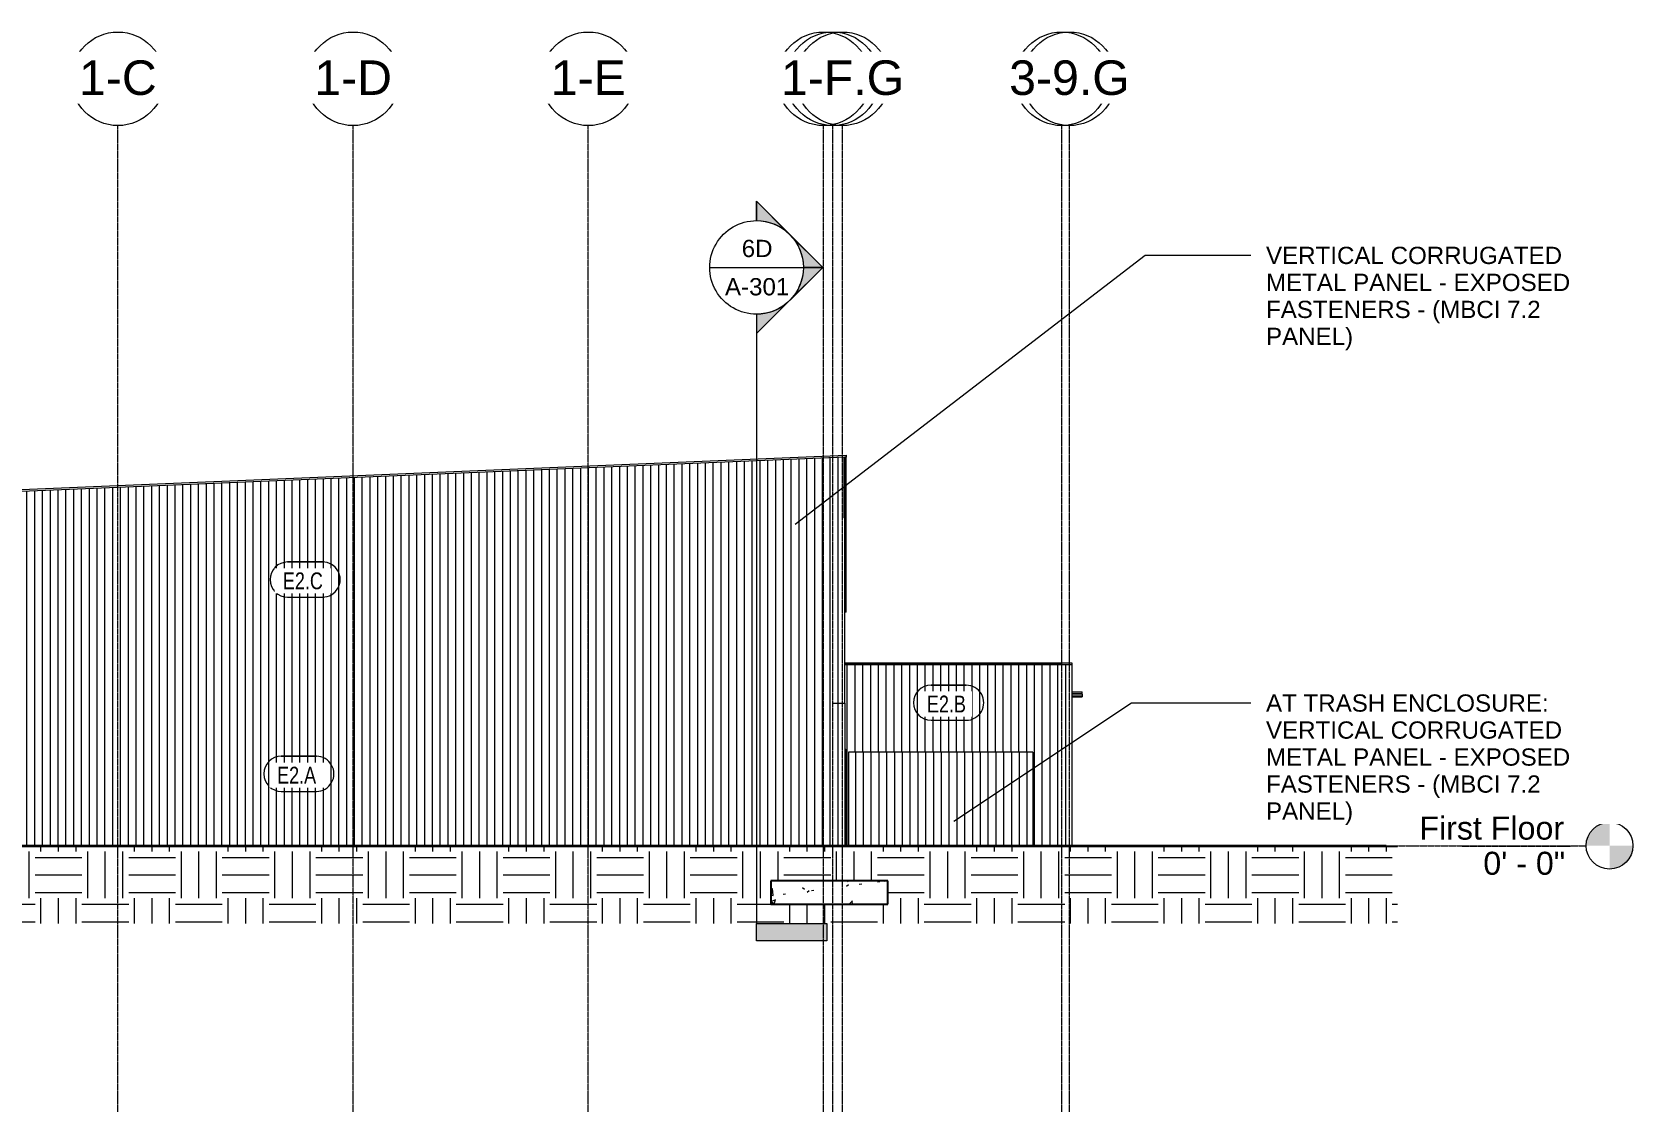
# Model space of a CAD drawing. Header units: inches. Extents: x 20230 to 40520, y -638 to 835.
# Drawn here: x 32237 to 33879, y -273 to 835 of the extents above; entities that cross this region are included whole.
import ezdxf

# ---------------------------------------------------------------- set-up
doc = ezdxf.new("R2010")
doc.units = ezdxf.units.IN
doc.header["$MEASUREMENT"] = 0
doc.linetypes.add('Grid Line 1_2_', pattern=[0.8749999999999999, 0.4999999999999999, -0.125, 0.125, -0.125])
for name, color, linetype, lineweight in [('A-ANNO-KEYN', 231, 'Continuous', 9), ('A-DOOR', 31, 'Continuous', 9), ('A-DOOR-FRAM', 31, 'Continuous', 9), ('A-FLOR-LEVL', 51, 'Continuous', 9), ('A-GLAZ-CWMG', 51, 'Continuous', 9), ('A-ROOF', 132, 'Continuous', 9), ('A-ROOF-PATT', 132, 'Continuous', 9), ('A-WALL', 113, 'Continuous', 9), ('A-WALL-IDEN', 211, 'Continuous', 9), ('A-WALL-PATT', 111, 'Continuous', 9), ('C-TOPO', 7, 'Continuous', 9), ('G-ANNO-SYMB', 111, 'Continuous', 9), ('S-BEAM', 12, 'Continuous', 9), ('S-FNDN', 32, 'Continuous', 9), ('S-GRID', 1, 'Continuous', 9), ('S-GRID-IDEN', 1, 'Continuous', 9)]:
    doc.layers.add(name, color=color, linetype=linetype, lineweight=lineweight)
doc.styles.add('Arial', font='arial.ttf', dxfattribs={"height": 23.60479041916165})
doc.styles.add('Arial_1', font='arial.ttf', dxfattribs={"height": 35.40718562874248})
doc.styles.add('Arial_2', font='arial.ttf', dxfattribs={"height": 17.70359281437124})
doc.styles.add('Century Gothic', font='GOTHIC.TTF', dxfattribs={"width": 0.8, "height": 17.24534161490682})
pattern_1 = [(90, (-21150.615, 0), (-8, 4.898587196589413e-16), [])]
pattern_2 = [(90, (-21128.053, 0), (-8, 4.898587196589413e-16), [])]

# ---------------------------------------------------------------- blocks, each defined once
blk = doc.blocks.new('Struct_Xcel_Sports Complex_rvt-3-Elevation - East')
at = {"layer": 'S-FNDN'}
h = blk.add_hatch(dxfattribs=at)
h.set_pattern_fill('FP_55', color=256, style=0, pattern_type=2)
h.set_pattern_definition([(49.99999999999999, (-21183.719, 0), (55.08540092433552, -4.819842010399984), [5.76, -63.36]), (355, (-21183.719, 0), (-10.65568887076341, 57.76853117995548), [4.608000000000001, -50.688]), (100.451, (-21179.129, -0.402), (44.42946763329039, 52.94866132228842), [4.895, -53.848]), (46.184, (-21183.719, 15.36), (81.96444173651602, -12.71212223907837), [8.64, -95.04]), (96.636, (-21176.889, 14.301), (71.78149636030851, 74.81237833590787), [7.343, -80.77199999999999]), (351.184, (-21183.719, 15.36), (71.78194683429966, 74.81243234033883), [6.912000000000001, -76.032]), (21, (-21176.039, 11.52), (45.84207144938917, -30.92146111083851), [5.76, -63.36]), (326, (-21176.039, 11.52), (18.68706418402729, 55.69147629738364), [4.608000000000001, -50.688]), (71.45100000000001, (-21172.219, 8.943), (64.52890835799828, 24.77010932808051), [4.895, -53.848]), (37.50000000000001, (-21183.719, 0), (0.933894640541661, 25.56681620382889), [2.534, -47.53899999999999, 2.534, -48.922, -50.88]), (37.50000000000001, (-21183.719, 0), (0.933894640541661, 25.56681620382889), [-101.53, 2.534, -48.346]), (7.499999999999999, (-21183.719, 0), (20.20403996418253, 30.29130269773347), [2.534, -26.803, 2.534, -46.387, -19.392]), (7.499999999999999, (-21183.719, 0), (20.20403996418253, 30.29130269773347), [-78.259, 2.534, -16.858]), (327.5, (-21200.845, 0), (40.99778450279307, -1.732402627145404), [2.534, -16.666, 2.534, -57.37, -79.488]), (327.5, (-21200.845, 0), (40.99778450279307, -1.732402627145404), [-79.104, 2.534, -76.954]), (317.5, (-21208.525, 0), (44.78888311775997, 7.687838582048734), [2.534, -22.426, 2.534, -37.248, -56.448]), (317.5, (-21208.525, 0), (44.78888311775997, 7.687838582048734), [-64.742, 2.534, -53.91399999999999])])
h.paths.add_polyline_path([(-21174.79362719035, -59.99999999999999), (-21077.80280849731, -59.99999999999999), (-21077.80280849731, -35.99999999999999), (-21197.80280849731, -35.99999999999999), (-21197.80280849731, -59.99999999999999)], flags=0)
at = {"layer": 'S-FNDN', "color": 250, "lineweight": 25}
for p, q in [((-21077.80280849731, -35.99999999999999), (-21197.80280849731, -35.99999999999999)), ((-21197.80280849731, -35.99999999999999), (-21197.80280849731, -59.99999999999999)), ((-21077.80280849731, -59.99999999999999), (-21077.80280849731, -35.99999999999999)), ((-21197.80280849731, -59.99999999999999), (-21077.80280849731, -59.99999999999999))]:
    blk.add_line(p, q, dxfattribs=at)
blk = doc.blocks.new('Rectangular Mullion - Profile_Polycarbonate_right-1189993-Elevation - East')
at = {"layer": 'A-GLAZ-CWMG'}
for p, q in [((-21122.84816586411, 398.2354589171818), (-21120.72216586411, 398.2354589171818)), ((-21122.84816586411, 398.2354589171818), (-21122.84816586411, 336.1878589608713)), ((-21120.72216586411, 336.1878589608713), (-21120.72216586411, 398.2354589171818)), ((-21120.72216586411, 336.1878589608713), (-21122.84816586411, 336.1878589608713))]:
    blk.add_line(p, q, dxfattribs=at)
blk = doc.blocks.new('Single-Flush - 36_ x 96_-1048073-Elevation - East')
at = {"layer": 'A-DOOR-FRAM'}
for p, q in [((-21121.80281039718, 98.99999999999994), (-21120.80281039718, 98.99999999999994)), ((-21120.80281039718, 98.99999999999994), (-21120.80281039718, 0))]:
    blk.add_line(p, q, dxfattribs=at)
blk = doc.blocks.new('Rectangular Mullion - Profile_Polycarbonate_Upper and left-1528485-Elevation - East')
at = {"layer": 'A-GLAZ-CWMG'}
for p, q in [((-21120.72216586385, 398.235458917182), (-21120.72216586385, 398.6368131212913)), ((-21120.72216586385, 239.4999999987423), (-21120.72216586385, 336.1878589608717)), ((-21120.72216586385, 239.4999999987423), (-21121.80281039718, 239.4999999987423))]:
    blk.add_line(p, q, dxfattribs=at)
blk = doc.blocks.new('HSS-Hollow Structural Section - HSS1-1_2X1-1_2X1_8 - Obsolete-1396620-Elevation - East')
at = {"layer": 'S-BEAM'}
for p, q in [((-22808.30281039728, 154.145430171123), (-22808.30281039728, 154.9661424452588)), ((-22808.30281039728, 153.9039730117924), (-22808.30281039728, 154.145430171123)), ((-22808.30281039728, 153.8608437674706), (-22808.30281039728, 153.9039730117924)), ((-22808.30281039729, 153.8606426404282), (-22798.80356926513, 153.8606426404281)), ((-20878.55281039728, 155.4028737484644), (-20889.05281039654, 155.4028737484645)), ((-20889.05281039654, 153.8606426404188), (-20878.55281039728, 153.8606426404187)), ((-20878.55281039728, 155.4026726214222), (-20878.55281039728, 155.180532034838)), ((-20878.55281039728, 155.180532034838), (-20878.55281039728, 154.1454301711143)), ((-20878.55281039728, 154.1454301711143), (-20878.55281039728, 153.9039730117836)), ((-20878.55281039728, 153.9039730117836), (-20878.55281039728, 153.8608437674618))]:
    blk.add_line(p, q, dxfattribs=at)
blk = doc.blocks.new('HSS-Hollow Structural Section - HSS1-1_2X1-1_2X1_8 - Obsolete-V88-Elevation - East')
at = {"layer": 'S-BEAM'}
for p, q in [((-22808.30281039728, 153.4648409265882), (-22808.30281039728, 153.8608437674706)), ((-20889.05281039654, 152.6949873884781), (-20878.55281039728, 152.6949873884781)), ((-20878.55281039728, 153.8608437674617), (-20878.55281039728, 152.9797749191731)), ((-20878.55281039728, 152.9797749191731), (-20878.55281039728, 152.7383177598425)), ((-20878.55281039728, 152.7383177598425), (-20878.55281039728, 152.6951885155206))]:
    blk.add_line(p, q, dxfattribs=at)
blk = doc.blocks.new('Level - Level Head - Circle-15001-Elevation - East')
at = {"layer": 'A-FLOR-LEVL'}
h = blk.add_hatch(color=256, dxfattribs=at)
edge = h.paths.add_edge_path(flags=0)
edge.add_line((-20337.60082968054, 7.245281622997649e-14), (-20361.60082968054, 7.245281622997649e-14))
edge.add_arc((-20337.60082968054, -1.488037210058887e-15), 23.99999999999995, 90.00000000000028, 180.0000000000003, ccw=False)
edge.add_line((-20337.60082968054, 23.99999999999998), (-20337.60082968054, 7.105427357601002e-14))
h = blk.add_hatch(color=256, dxfattribs=at)
edge = h.paths.add_edge_path(flags=0)
edge.add_line((-20337.60082968054, -23.99999999999998), (-20337.60082968054, -1.06581410364015e-13))
edge.add_line((-20337.60082968054, -1.079136779935651e-13), (-20313.60082968054, -1.079136779935651e-13))
edge.add_arc((-20337.60082968054, 0), 23.99999999999996, 269.99999999999994, 359.9999999999998, ccw=False)
blk.add_circle((-20337.60082968054, 0), 24, dxfattribs=at)
blk = doc.blocks.new('Grid - Grid Head - Circle-14747-Elevation - East')
at = {"layer": 'S-GRID-IDEN'}
blk.add_circle((-21143.80281039717, 786.6570754422739), 48, dxfattribs=at)
blk = doc.blocks.new('Section - 3_32_ x 3_8_-18514-Elevation - East')
at = {"layer": 'G-ANNO-SYMB'}
blk.add_hatch(color=256, dxfattribs=at).paths.add_polyline_path([(-22320.83308806945, -79.66080684492678), (-22248.83308806945, -79.66080684492744), (-22248.83308806945, -97.66080684492741), (-22320.83308806945, -97.66080684492675)], flags=0)
for p, q in [((-22320.83308806945, -79.66080684492678), (-22320.83308806945, -97.66080684492675)), ((-22248.83308806945, -79.66080684492744), (-22320.83308806945, -79.66080684492678)), ((-22248.83308806945, -97.66080684492741), (-22248.83308806945, -79.66080684492744)), ((-22320.83308806945, -97.66080684492675), (-22248.83308806945, -97.66080684492741))]:
    blk.add_line(p, q, dxfattribs=at)
blk = doc.blocks.new('Section - Section Head - Filled-1526-Elevation - East')
at = {"layer": 'G-ANNO-SYMB'}
h = blk.add_hatch(color=256, dxfattribs=at)
edge = h.paths.add_edge_path(flags=0)
edge.add_arc((-22248.83308806945, 593.1570754422742), 48.06247118192541, 89.99999999999989, 132.0783950246248, ccw=False)
edge.add_line((-22248.83308806945, 641.2195466242014), (-22248.83308806945, 661.0393264361825))
edge.add_line((-22248.83308806945, 661.0393264361825), (-22281.04199878272, 628.8304157229086))
h = blk.add_hatch(color=256, dxfattribs=at)
edge = h.paths.add_edge_path(flags=0)
edge.add_line((-22282.7742135664, 627.0982009392283), (-22316.71533906336, 593.1570754422742))
edge.add_line((-22316.71533906336, 593.1570754422742), (-22296.83308806945, 593.157075442274))
edge.add_arc((-22248.83308806945, 593.1570754422735), 47.99999999999782, 135, 179.9999999999997, ccw=False)
h = blk.add_hatch(color=256, dxfattribs=at)
edge = h.paths.add_edge_path(flags=0)
edge.add_arc((-22248.83308806945, 593.157075442274), 47.99999999999977, 180.0000000000001, 225.000000000001, ccw=False)
edge.add_line((-22296.83308806945, 593.1570754422742), (-22316.71533906336, 593.1570754422743))
edge.add_line((-22316.71533906336, 593.1570754422743), (-22282.7742135664, 559.21594994532))
h = blk.add_hatch(color=256, dxfattribs=at)
edge = h.paths.add_edge_path(flags=0)
edge.add_line((-22281.04199878272, 557.4837351616393), (-22248.83308806945, 525.2748244483652))
edge.add_line((-22248.83308806945, 525.2748244483652), (-22248.83308806945, 545.0946042603463))
edge.add_arc((-22248.83308806945, 593.1570754422737), 48.06247118192778, 227.9216049753765, 270, ccw=False)
for p, q in [((-22316.71533906336, 593.1570754422743), (-22248.83308806945, 661.0393264361825)), ((-22281.04199878272, 628.8304157229086), (-22248.83308806945, 661.0393264361825)), ((-22248.83308806945, 641.157075442274), (-22248.83308806945, 661.0393264361825)), ((-22248.83308806945, 661.0393264361825), (-22248.83308806945, 641.2195466242014)), ((-22316.71533906336, 593.1570754422742), (-22282.7742135664, 627.0982009392283)), ((-22316.71533906336, 593.1570754422743), (-22248.83308806945, 525.2748244483656)), ((-22296.83308806945, 593.157075442274), (-22316.71533906336, 593.1570754422742)), ((-22282.7742135664, 559.21594994532), (-22316.71533906336, 593.1570754422743)), ((-22316.71533906336, 593.1570754422743), (-22296.83308806945, 593.1570754422742)), ((-22248.83308806945, 525.2748244483652), (-22281.04199878272, 557.4837351616393)), ((-22248.83308806945, 545.157075442274), (-22248.83308806945, 525.2748244483656)), ((-22248.83308806945, 545.0946042603463), (-22248.83308806945, 525.2748244483652))]:
    blk.add_line(p, q, dxfattribs=at)
for centre, radius, start, end in [((-22248.83308806945, 593.157075442274), 47.99999999999989, 89.99999999999987, 269.9999999999995), ((-22248.83308806945, 593.1570754422742), 48.06247118192541, 89.99999999999952, 132.0783950246244), ((-22248.83308806945, 593.157075442274), 47.99999999999994, 269.9999999999996, 89.99999999999993), ((-22248.83308806945, 593.1570754422735), 47.99999999999782, 134.9999999999997, 179.9999999999993), ((-22248.83308806945, 593.157075442274), 47.99999999999977, 179.9999999999997, 225.0000000000007), ((-22248.83308806945, 593.1570754422737), 48.06247118192778, 227.9216049753762, 269.9999999999996)]:
    blk.add_arc(centre, radius, start, end, dxfattribs=at)
blk = doc.blocks.new('Wall Tag - 1_4_-1369832-Elevation - East')
at = {"layer": 'A-WALL-IDEN', "color": 153}
for p, q in [((-21033.46845614976, 164.6491630626013), (-20997.46845614976, 164.6491630626012)), ((-20997.46845614976, 164.6491630626012), (-21033.46845614976, 164.6491630626013)), ((-21033.46845614976, 128.6491630626014), (-20997.46845614976, 128.6491630626012)), ((-21033.46845614976, 128.6491630626014), (-20997.46845614976, 128.6491630626012))]:
    blk.add_line(p, q, dxfattribs=at)
for centre, radius, start, end in [((-21033.46845614976, 146.6491630626014), 17.99999999999992, 89.99999999999986, 269.9999999999995), ((-21033.46845614976, 146.6491630626014), 17.99999999999993, 89.99999999999993, 269.9999999999995), ((-20997.46845614976, 146.6491630626014), 17.99999999999993, 269.9999999999995, 89.99999999999993), ((-20997.46845614976, 146.6491630626014), 17.99999999999994, 269.9999999999995, 89.99999999999986)]:
    blk.add_arc(centre, radius, start, end, dxfattribs=at)

msp = doc.modelspace()

# ---------------------------------------------------------------- hatches: boundary and pattern name
at = {"layer": 'A-ROOF-PATT'}
h = msp.add_hatch(dxfattribs=at)
h.set_pattern_fill('FP_48', color=256, style=0, pattern_type=2)
h.set_pattern_definition([(90, (-174.388, -762.154), (-16.082, 9.847384911943867e-16), [])])
h.paths.add_polyline_path([(33314.23576670134, 155.4026726214306), (33314.23576670134, 155.8723924455541), (33303.73576670195, 155.8723924455535), (33303.73576670201, 155.4026726214306), (33305.30357326713, 155.4026726214306)], flags=0)
h.paths.add_polyline_path([(31819.86076670132, 162.0972229753376), (31820.11076670132, 162.1778436651561), (31820.11076670132, 173.1171841119262), (31819.86076670132, 173.1067674452597), (31819.86076670132, 162.1778436651561)], flags=0)
h.paths.add_polyline_path([(31819.86076670132, 175.1085028035031), (31820.11076670132, 175.1189194701696), (31820.11076670132, 176.0000000000002), (31819.98576670089, 176.0000000000002), (31819.98576670089, 186.7187466121208), (31819.86076670132, 186.703066022359), (31819.86076670132, 175.2178778034988)], flags=0)
at = {"layer": 'A-WALL-PATT'}
h = msp.add_hatch(dxfattribs=at)
h.set_pattern_fill('FP_53', color=256, style=0, pattern_type=2)
h.set_pattern_definition(pattern_2)
h.paths.add_polyline_path([(32901.80194990829, 146.2500000002053), (33070.98576670146, 146.2500000002053), (33070.98576670146, 398.5917862657365), (31959.11076670131, 352.2636612657265), (31959.11076670131, 146.2500000002073), (32863.0709499083, 146.250000000206)], flags=0)
h = msp.add_hatch(dxfattribs=at)
h.set_pattern_fill('FP_50', color=256, style=0, pattern_type=2)
h.set_pattern_definition(pattern_1)
h.paths.add_polyline_path([(33074.73576670138, 0), (33074.73576670138, 95.99999999999999), (33263.48576670137, 95.99999999999999), (33263.48576670137, 0), (33292.4857667021, 0), (33292.4857667021, 186), (33070.98576670146, 185.9775107912114), (33070.98576670146, 98.99999999999999), (33071.98576670146, 98.99999999999999), (33071.98576670146, 0)], flags=0)
h = msp.add_hatch(dxfattribs=at)
h.set_pattern_fill('FP_50', color=256, style=0, pattern_type=2)
h.set_pattern_definition(pattern_1)
h.paths.add_polyline_path([(33303.7357667021, 0), (33303.7357667021, 185.6015591122132), (33292.4857667021, 185.6015591122132), (33292.4857667021, 0)], flags=0)
h = msp.add_hatch(dxfattribs=at)
h.set_pattern_fill('FP_53', color=256, style=0, pattern_type=2)
h.set_pattern_definition(pattern_2)
h.paths.add_polyline_path([(32437.0299499083, 0), (33057.73576670146, 0), (33057.73576670146, 146.2500000002053), (31959.11076670131, 146.2500000002053), (31959.11076670131, 0), (32398.2989499083, 0)], flags=0)
h = msp.add_hatch(dxfattribs=at)
h.set_pattern_fill('FP_53', color=256, style=0, pattern_type=2)
h.set_pattern_definition(pattern_2)
h.paths.add_polyline_path([(33057.73576670146, 0), (33070.98576670146, 0), (33070.98576670146, 146.25), (33057.73576670146, 146.25), (33057.73576670146, 37.38804114794788)], flags=0)
h = msp.add_hatch(dxfattribs=at)
h.set_pattern_fill('FP_54', color=256, style=0, pattern_type=2)
h.set_pattern_definition([(90, (-21118.053, 0), (-8, 4.898587196589413e-16), [])])
h.paths.add_polyline_path([(33095.4569499083, 0), (33261.98576670137, 0), (33261.98576670137, 95.99999999999999), (33074.73576670138, 95.99999999999999), (33074.73576670138, 0)], flags=0)
at = {"layer": 'C-TOPO'}
h = msp.add_hatch(dxfattribs=at)
h.set_pattern_fill('FP_46', color=256, style=0, pattern_type=2)
h.set_pattern_definition([(0, (-21183.719, 0), (48, 48), [48, -48]), (0, (-21183.719, 18), (48, 48), [48, -48]), (0, (-21183.719, 36), (48, 48), [48, -48]), (90, (-21177.719, 42), (-48, 48), [48, -48]), (90, (-21159.719, 42), (-48, 48), [48, -48]), (90, (-21141.719, 42), (-48, 48), [48, -48])])
h.paths.add_polyline_path([(33637.6909499083, -79.79495885205255), (33637.6909499083, 0), (31240.72109815505, 0), (31240.72109815505, -79.79495885205255), (33327.8429499083, -79.79495885205255)], flags=0)
h.paths.add_polyline_path([(32994.98576860133, -59.99999999999999), (32994.98576860133, -35.99999999999999), (33114.98576860133, -35.99999999999999), (33114.98576860133, -59.99999999999999), (33017.99494990829, -59.99999999999999)], flags=0)

# ---------------------------------------------------------------- linework, layer by layer
at = {"layer": 'A-ANNO-KEYN', "color": 153}
for p, q in [((33019.89755313104, 329.8554995071411), (33378.72343102966, 605.8327906224413)), ((33378.72343102966, 605.8327906224413), (33487.11550549503, 605.8327906224413)), ((33182.60952142438, 25.0820470494657), (33364.96019544408, 146.6491630626013)), ((33364.96019544408, 146.6491630626013), (33487.11550549503, 146.6491630626013))]:
    msp.add_line(p, q, dxfattribs=at)
at = {"layer": 'A-ROOF'}
for p, q in [((31759.69331662338, 345.9563362040553), (33072.33559103883, 400.649764304704)), ((33072.33559103883, 398.6480289464599), (33070.98576670146, 398.5917862657358)), ((33072.33559103883, 400.649764304704), (33072.33559103883, 398.6480289464599)), ((33070.98576670146, 187.6032944704571), (33303.73576670195, 187.6032944704571)), ((33292.4857667021, 185.601559112213), (33070.98576670146, 185.6015591122131)), ((33303.73576670195, 187.6032944704571), (33303.73576670195, 185.6015591122131)), ((33303.73576670195, 157.8741278037975), (33314.23576670134, 157.8741278037976)), ((33314.23576670134, 155.8723924455536), (33303.73576670195, 155.8723924455535)), ((33314.23576670135, 155.3547142339138), (33314.23576670134, 157.8741278037976))]:
    msp.add_line(p, q, dxfattribs=at)
at = {"layer": 'A-WALL'}
for p, q in [((33070.98576670146, 398.5917862657358), (31959.11076670132, 352.2636612657258)), ((33070.98576670146, 146.2500000002054), (33070.98576670146, 398.5917862657358)), ((33292.4857667021, 186), (33070.98576670146, 186)), ((33292.4857667021, 185.601559112213), (33292.4857667021, 186)), ((33303.7357667021, 185.6015591122131), (33292.4857667021, 185.601559112213)), ((33303.7357667021, 185.6015591122131), (33303.7357667021, 0)), ((33057.73576670146, 146.25), (33070.98576670146, 146.25)), ((33057.73576670146, 146.2500000002054), (33070.98576670146, 146.2500000002054)), ((33070.98576670146, 146.25), (33070.98576670146, 0)), ((33263.48576670137, 95.99999999999999), (33074.73576670138, 95.99999999999999)), ((33074.73576670138, 95.99999999999999), (33074.73576670138, 0)), ((33263.48576670137, 95.99999999999999), (33263.48576670137, 0))]:
    msp.add_line(p, q, dxfattribs=at)
at = {"layer": 'C-TOPO'}
msp.add_line((31656.79297162989, 0), (33637.6909499083, 0), dxfattribs=at)
at = {"layer": 'C-TOPO', "lineweight": 35}
msp.add_line((31656.79304102382, 0), (33637.6909499083, 0), dxfattribs=at)
at = {"layer": 'G-ANNO-SYMB'}
for p, q in [((32932.26596712011, 593.1570754422739), (33028.26596712011, 593.1570754422739)), ((32980.2659671201, 545.1570754422744), (32980.2659671201, -79.66080684492748))]:
    msp.add_line(p, q, dxfattribs=at)
at = {"layer": 'S-GRID', "linetype": 'Grid Line 1_2_'}
for p, q in [((32325.23576670145, -273.1608068449274), (32325.23576670145, 738.6570754422745)), ((32325.23576670145, -273.1608068449274), (32325.23576670145, 738.6570754422745)), ((32566.48576670145, -273.1608068449274), (32566.48576670145, 738.6570754422745)), ((32566.48576670145, -273.1608068449274), (32566.48576670145, 738.6570754422745)), ((32807.73576670145, -273.1608068449274), (32807.73576670145, 738.6570754422745)), ((32807.73576670146, -273.1608068449274), (32807.73576670146, 738.6570754422745)), ((33048.98576670145, -273.1608068449274), (33048.98576670145, 738.6570754422745)), ((33058.48576670149, -273.1608068449274), (33058.48576670149, 738.6570754422745)), ((33068.48576670149, -273.1608068449274), (33068.48576670149, 738.6570754422745)), ((33293.23576670146, -273.1608068449274), (33293.23576670146, 738.6570754422745)), ((33301.23576670146, -273.1608068449274), (33301.23576670146, 738.6570754422745))]:
    msp.add_line(p, q, dxfattribs=at)

# ---------------------------------------------------------------- block references
at = {"color": 250, "lineweight": 5}
msp.add_blockref('Struct_Xcel_Sports Complex_rvt-3-Elevation - East', (54192.78857709864, 0), dxfattribs=at)
at = {"layer": 'A-DOOR'}
msp.add_blockref('Single-Flush - 36_ x 96_-1048073-Elevation - East', (54192.78857709864, 0), dxfattribs=at)
at = {"layer": 'A-FLOR-LEVL'}
msp.add_blockref('Level - Level Head - Circle-15001-Elevation - East', (54192.78857709864, 0), dxfattribs=at)
at = {"layer": 'A-GLAZ-CWMG'}
for name in ['Rectangular Mullion - Profile_Polycarbonate_right-1189993-Elevation - East', 'Rectangular Mullion - Profile_Polycarbonate_Upper and left-1528485-Elevation - East']:
    msp.add_blockref(name, (54192.78857709864, 0), dxfattribs=at)
at = {"layer": 'A-WALL-IDEN', "color": 153}
for p in [(53532.72607709824, 126.3591481396985), (54192.78857709864, 0), (53526.28857709826, -72.93674499316839)]:
    msp.add_blockref('Wall Tag - 1_4_-1369832-Elevation - East', p, dxfattribs=at)
at = {"layer": 'G-ANNO-SYMB', "extrusion": (0, 0, -1)}
for name in ['Section - Section Head - Filled-1526-Elevation - East', 'Section - 3_32_ x 3_8_-18514-Elevation - East']:
    msp.add_blockref(name, (-10731.43287905066, 0), dxfattribs=at)
at = {"layer": 'S-BEAM'}
for name in ['HSS-Hollow Structural Section - HSS1-1_2X1-1_2X1_8 - Obsolete-1396620-Elevation - East', 'HSS-Hollow Structural Section - HSS1-1_2X1-1_2X1_8 - Obsolete-V88-Elevation - East']:
    msp.add_blockref(name, (54192.78857709864, 0), dxfattribs=at)
at = {"layer": 'S-GRID-IDEN'}
for p in [(53469.03857709865, 0), (53710.28857709865, 0), (53951.53857709865, 0), (54192.78857709864, 0), (54437.03857709865, 0)]:
    msp.add_blockref('Grid - Grid Head - Circle-14747-Elevation - East', p, dxfattribs=at)

# ---------------------------------------------------------------- texts
at = {"layer": 'A-ANNO-KEYN', "insert": (33502.8220587026, 614.3749418643225), "char_height": 17.70359281437124, "width": 371.3039999999996, "attachment_point": 1, "line_spacing_factor": 0.9385317878468563, "style": 'Arial_2', "bg_fill": 3, "box_fill_scale": 1.25, "bg_fill_color": 0, "bg_fill_transparency": 0}
msp.add_mtext('VERTICAL CORRUGATED\\PMETAL PANEL - EXPOSED\\PFASTENERS - (MBCI 7.2\\PPANEL)', dxfattribs=at)
at = {"layer": 'G-ANNO-SYMB', "char_height": 17.70359281437124, "attachment_point": 2, "line_spacing_factor": 0.9385317878468563, "style": 'Arial_2'}
for s, insert, width in [('6D', (32980.88070708199, 621.4953245809785), 37.58399999999996), ('A-301', (32980.880707082, 582.2228362023129), 78.62399999999991)]:
    msp.add_mtext(s, dxfattribs=dict(at, insert=insert, width=width))

# ---------------------------------------------------------------- next in the draw order: texts
at = {"layer": 'A-FLOR-LEVL', "insert": (33808.48735593032, 29.83730839434813), "char_height": 23.60479041916165, "width": 176.2559999999998, "attachment_point": 3, "line_spacing_factor": 0.9385317878468562, "style": 'Arial', "bg_fill": 3, "box_fill_scale": 1.25, "bg_fill_color": 0, "bg_fill_transparency": 0}
msp.add_mtext('First Floor', dxfattribs=at)
at = {"layer": 'A-WALL-IDEN', "char_height": 17.24534161490682, "attachment_point": 2, "line_spacing_factor": 0.9841166936790923, "style": 'Century Gothic', "bg_fill": 3, "box_fill_scale": 1.25, "bg_fill_color": 0, "bg_fill_transparency": 0}
for s, insert, width in [('E2.C', (32514.99054121136, 280.2895656510045), 49.24799999999994), ('E2.B', (33175.05304121176, 153.9304175113059), 43.84799999999995), ('E2.A', (32508.55304121138, 80.99367251813757), 47.51999999999995)]:
    msp.add_mtext(s, dxfattribs=dict(at, insert=insert, width=width))
at = {"layer": 'S-GRID-IDEN', "char_height": 35.40718562874248, "width": 85.10399999999991, "attachment_point": 2, "line_spacing_factor": 0.9385317878468563, "style": 'Arial_1', "bg_fill": 3, "box_fill_scale": 1.25, "bg_fill_color": 0, "bg_fill_transparency": 0}
for s, insert in [('3-5', (32325.22653939939, 805.5308123521395)), ('3-6', (32566.4765393994, 805.5308123521395)), ('3-7', (32807.72653939939, 805.5308123521395)), ('3-8', (33048.97653939939, 805.5308123521395)), ('3-9', (33293.22653939939, 805.5308123521395))]:
    msp.add_mtext(s, dxfattribs=dict(at, insert=insert))

# ---------------------------------------------------------------- next in the draw order: block references
at = {"layer": 'S-GRID-IDEN'}
for p in [(53469.03857709865, 0), (53710.28857709865, 0), (53951.53857709865, 0), (54202.28857709869, 0), (54445.03857709865, 0)]:
    msp.add_blockref('Grid - Grid Head - Circle-14747-Elevation - East', p, dxfattribs=at)

# ---------------------------------------------------------------- next in the draw order: texts
at = {"layer": 'A-ANNO-KEYN', "insert": (33502.8220587026, 155.1913143044826), "char_height": 17.70359281437124, "width": 371.3039999999996, "attachment_point": 1, "line_spacing_factor": 0.9385317878468563, "style": 'Arial_2', "bg_fill": 3, "box_fill_scale": 1.25, "bg_fill_color": 0, "bg_fill_transparency": 0}
msp.add_mtext('AT TRASH ENCLOSURE:\\PVERTICAL CORRUGATED\\PMETAL PANEL - EXPOSED\\PFASTENERS - (MBCI 7.2\\PPANEL)', dxfattribs=at)
at = {"layer": 'A-FLOR-LEVL', "insert": (33809.66329441739, -6.225255760091862), "char_height": 23.60479041916165, "width": 99.9359999999999, "attachment_point": 3, "line_spacing_factor": 0.9385317878468562, "style": 'Arial', "bg_fill": 3, "box_fill_scale": 1.25, "bg_fill_color": 0, "bg_fill_transparency": 0}
msp.add_mtext('0\' - 0"', dxfattribs=at)

# ---------------------------------------------------------------- next in the draw order: linework, layer by layer
at = {"layer": 'A-FLOR-LEVL', "linetype": 'Grid Line 1_2_'}
msp.add_line((30965.4174734139, 0), (33831.18774741808, 0), dxfattribs=at)

# ---------------------------------------------------------------- next in the draw order: texts
at = {"layer": 'S-GRID-IDEN', "char_height": 35.40718562874248, "attachment_point": 2, "line_spacing_factor": 0.9385317878468563, "style": 'Arial_1', "bg_fill": 3, "box_fill_scale": 1.25, "bg_fill_color": 0, "bg_fill_transparency": 0}
for s, insert, width in [('1-C', (32325.22653939939, 805.5308123521395), 94.60799999999989), ('1-D', (32566.4765393994, 805.5308123521395), 94.60799999999989), ('1-E', (32807.7265393994, 805.5308123521395), 91.5839999999999), ('1-F', (33058.47653939944, 805.5308123521395), 88.1279999999999), ('3-9.G', (33301.22653939939, 805.5308123521395), 147.3119999999998)]:
    msp.add_mtext(s, dxfattribs=dict(at, insert=insert, width=width))

# ---------------------------------------------------------------- next in the draw order: block references
at = {"layer": 'S-GRID-IDEN'}
msp.add_blockref('Grid - Grid Head - Circle-14747-Elevation - East', (54212.28857709868, 0), dxfattribs=at)

# ---------------------------------------------------------------- next in the draw order: texts
at = {"layer": 'S-GRID-IDEN', "insert": (33068.47653939943, 805.5308123521395), "char_height": 35.40718562874248, "width": 150.3359999999998, "attachment_point": 2, "line_spacing_factor": 0.9385317878468563, "style": 'Arial_1', "bg_fill": 3, "box_fill_scale": 1.25, "bg_fill_color": 0, "bg_fill_transparency": 0}
msp.add_mtext('1-F.G', dxfattribs=at)

doc.saveas('drawing.dxf')
